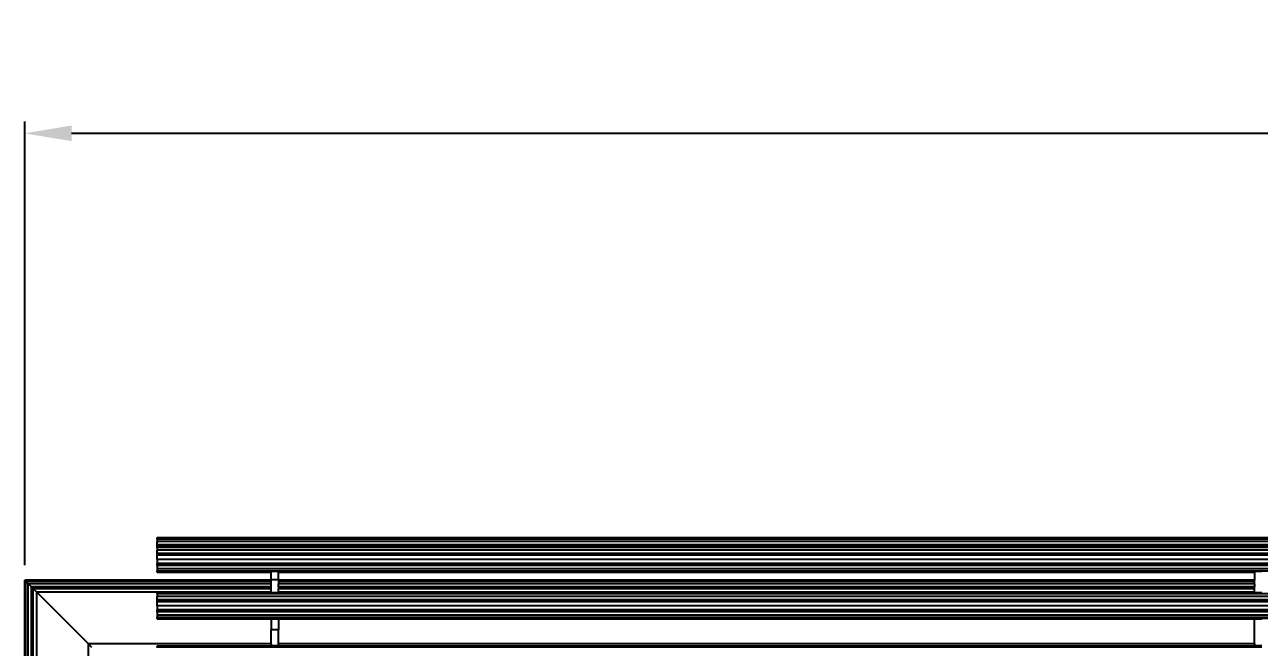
# Model space of a CAD drawing. Header units: millimetres. Extents: x 3440 to 9380, y -3644 to 556.
# Drawn here: x 4036 to 4693, y -1229 to -897 of the extents above; entities that cross this region are included whole.
import ezdxf

# ---------------------------------------------------------------- set-up
doc = ezdxf.new("R2010")
doc.units = ezdxf.units.MM
doc.header["$PDSIZE"] = -1
doc.layers.add('WYMIAR', color=96, linetype='Continuous')
doc.dimstyles.new('1-1', dxfattribs={"dimtxt": 30, "dimasz": 25, "dimexe": 6.25, "dimexo": 30, "dimgap": 20.625, "dimtad": 1, "dimdec": 1, "dimtxsty": 'Standard', "dimcen": 0, "dimclrd": 2, "dimclre": 2, "dimclrt": 2, "dimadec": 0, "dimazin": 0, "dimtfac": 1, "dimtdec": 1, "dimtmove": 0, "dimatfit": 3, "dimfxl": 1, "dimarcsym": 0})

# ---------------------------------------------------------------- blocks, each defined once
blk = doc.blocks.new('*D9')
at = {"layer": 'Defpoints', "color": 0}
for p in [(5871.34, -955.06), (5871.34, -1192.89), (4035.78, -1214.92)]:
    blk.add_point(p, dxfattribs=at)
at = {"layer": 'WYMIAR', "color": 2, "lineweight": -2}
for p, q in [((4035.78, -1184.92), (4035.78, -948.81)), ((5871.34, -1162.89), (5871.34, -948.81)), ((4060.78, -955.06), (5846.34, -955.06))]:
    blk.add_line(p, q, dxfattribs=at)
at = {"layer": 'WYMIAR', "color": 2}
for points in [[(4060.78, -950.89), (4060.78, -959.22), (4035.78, -955.06)], [(5846.34, -959.22), (5846.34, -950.89), (5871.34, -955.06)]]:
    blk.add_solid(points, dxfattribs=at)
at = {"layer": 'WYMIAR', "color": 2, "insert": (4953.56, -916.93), "char_height": 30, "attachment_point": 5}
blk.add_mtext('1835,6', dxfattribs=at)

msp = doc.modelspace()

# ---------------------------------------------------------------- linework, layer by layer
for p, q in [((4106.38, -1170.2), (5800.74, -1170.2)), ((4106.38, -1170.55), (4106.38, -1170.2)), ((5800.74, -1170.55), (4106.38, -1170.55)), ((4106.38, -1170.97), (4106.38, -1170.55)), ((5800.74, -1170.97), (4106.38, -1170.97)), ((4106.38, -1170.97), (4106.38, -1172.27)), ((5800.74, -1172.27), (4106.38, -1172.27)), ((4106.38, -1174.05), (4106.38, -1172.27)), ((4106.38, -1174.76), (4106.38, -1174.05)), ((5800.74, -1174.05), (4106.38, -1174.05)), ((4106.38, -1174.76), (5800.74, -1174.76)), ((4106.38, -1175.08), (4106.38, -1174.76)), ((4106.38, -1175.11), (4106.38, -1175.08)), ((5800.74, -1175.08), (4106.38, -1175.08)), ((5800.74, -1175.11), (4106.38, -1175.11)), ((4106.38, -1175.53), (4106.38, -1175.11)), ((5800.74, -1175.53), (4106.38, -1175.53)), ((4106.38, -1175.53), (4106.38, -1176.83)), ((5800.74, -1176.83), (4106.38, -1176.83)), ((4106.38, -1178.61), (4106.38, -1176.83)), ((4106.38, -1179.64), (4106.38, -1178.61)), ((5800.74, -1178.61), (4106.38, -1178.61)), ((5800.74, -1179.64), (4106.38, -1179.64)), ((4106.38, -1181.82), (4106.38, -1179.64)), ((5800.74, -1181.82), (4106.38, -1181.82)), ((4106.38, -1181.82), (4106.38, -1184)), ((4106.38, -1185.02), (4106.38, -1184)), ((5800.74, -1184), (4106.38, -1184)), ((5800.74, -1185.02), (4106.38, -1185.02)), ((4106.38, -1185.02), (4106.38, -1186.81)), ((5800.74, -1186.81), (4106.38, -1186.81)), ((4106.38, -1186.81), (4106.38, -1188.11)), ((4106.38, -1188.53), (4106.38, -1188.11)), ((5800.74, -1188.11), (4106.38, -1188.11)), ((4166.89, -1188.53), (4106.38, -1188.53)), ((4106.38, -1188.53), (4106.38, -1188.88)), ((4166.89, -1188.88), (4106.38, -1188.88)), ((4170.92, -1188.26), (4166.89, -1188.26)), ((4166.89, -1188.53), (4166.89, -1188.26)), ((4166.89, -1188.88), (4166.89, -1188.53)), ((4166.89, -1192.69), (4166.89, -1188.88)), ((4170.92, -1188.26), (4170.92, -1188.53)), ((4690.33, -1188.53), (4170.92, -1188.53)), ((4170.92, -1188.88), (4170.92, -1188.53)), ((4690.33, -1188.88), (4170.92, -1188.88)), ((4170.92, -1192.69), (4170.92, -1188.88)), ((4694.36, -1188.26), (4690.33, -1188.26)), ((4690.33, -1188.53), (4690.33, -1188.26)), ((4690.33, -1188.88), (4690.33, -1188.53)), ((4690.33, -1188.88), (4690.33, -1192.89)), ((4166.89, -1192.89), (4035.78, -1192.89)), ((4035.78, -1236.77), (4035.78, -1192.89)), ((4036.06, -1193.18), (4035.78, -1192.89)), ((4036.44, -1193.55), (4036.06, -1193.18)), ((4166.89, -1193.18), (4036.06, -1193.18)), ((4036.06, -1236.2), (4036.06, -1193.18)), ((4166.89, -1193.55), (4036.44, -1193.55)), ((4036.44, -1235.91), (4036.44, -1193.55)), ((4037.67, -1194.78), (4036.44, -1193.55)), ((4166.89, -1194.78), (4037.67, -1194.78)), ((4037.67, -1234.63), (4037.67, -1194.78)), ((4039.39, -1196.5), (4037.67, -1194.78)), ((4170.92, -1192.69), (4166.89, -1192.69)), ((4166.89, -1192.89), (4166.89, -1192.69)), ((4166.89, -1193.18), (4166.89, -1192.89)), ((4166.89, -1193.55), (4166.89, -1193.18)), ((4166.89, -1194.78), (4166.89, -1193.55)), ((4166.89, -1196.5), (4166.89, -1194.78)), ((4170.92, -1192.69), (4170.92, -1192.89)), ((4690.33, -1192.89), (4170.92, -1192.89)), ((4170.92, -1192.89), (4170.92, -1193.18)), ((4690.33, -1193.18), (4170.92, -1193.18)), ((4170.92, -1193.18), (4170.92, -1193.55)), ((4690.33, -1193.55), (4170.92, -1193.55)), ((4170.92, -1193.55), (4170.92, -1194.78)), ((4690.33, -1194.78), (4170.92, -1194.78)), ((4170.92, -1196.5), (4170.92, -1194.78)), ((4690.33, -1193.18), (4690.33, -1192.89)), ((4690.33, -1193.55), (4690.33, -1193.18)), ((4690.33, -1194.78), (4690.33, -1193.55)), ((4690.33, -1194.78), (4690.33, -1196.5)), ((4039.39, -1196.5), (4040.34, -1197.45)), ((4166.89, -1196.5), (4039.39, -1196.5)), ((4039.39, -1234.13), (4039.39, -1196.5)), ((4166.89, -1197.45), (4040.34, -1197.45)), ((4040.34, -1233.86), (4040.34, -1197.45)), ((4042.23, -1199.35), (4040.34, -1197.45)), ((4166.89, -1199.35), (4042.23, -1199.35)), ((4042.23, -1199.35), (4069.67, -1226.78)), ((4042.23, -1233.83), (4042.23, -1199.35)), ((4106.38, -1199.47), (4166.89, -1199.47)), ((4106.38, -1199.81), (4106.38, -1199.47)), ((4106.38, -1200.24), (4106.38, -1199.81)), ((4166.89, -1199.81), (4106.38, -1199.81)), ((5800.74, -1200.24), (4106.38, -1200.24)), ((4106.38, -1200.24), (4106.38, -1201.53)), ((5800.74, -1201.53), (4106.38, -1201.53)), ((4106.38, -1203.32), (4106.38, -1201.53)), ((4166.89, -1197.45), (4166.89, -1196.5)), ((4166.89, -1199.35), (4166.89, -1197.45)), ((4166.89, -1199.47), (4166.89, -1199.35)), ((4166.89, -1199.81), (4166.89, -1199.47)), ((4166.89, -1199.47), (4170.92, -1199.47)), ((4170.92, -1199.81), (4166.89, -1199.81)), ((4690.33, -1196.5), (4170.92, -1196.5)), ((4170.92, -1196.5), (4170.92, -1197.45)), ((4690.33, -1197.45), (4170.92, -1197.45)), ((4170.92, -1199.35), (4170.92, -1197.45)), ((4690.33, -1199.35), (4170.92, -1199.35)), ((4170.92, -1199.35), (4170.92, -1199.47)), ((4170.92, -1199.47), (4170.92, -1199.81)), ((4170.92, -1199.47), (4690.33, -1199.47)), ((4690.33, -1199.81), (4170.92, -1199.81)), ((4690.33, -1197.45), (4690.33, -1196.5)), ((4690.33, -1199.35), (4690.33, -1197.45)), ((4690.33, -1199.47), (4690.33, -1199.35)), ((4690.33, -1199.81), (4690.33, -1199.47)), ((4690.33, -1199.47), (4694.36, -1199.47)), ((4694.36, -1199.81), (4690.33, -1199.81)), ((4106.38, -1204.34), (4106.38, -1203.32)), ((5800.74, -1203.32), (4106.38, -1203.32)), ((5800.74, -1204.34), (4106.38, -1204.34)), ((4106.38, -1206.53), (4106.38, -1204.34)), ((5800.74, -1206.53), (4106.38, -1206.53)), ((4106.38, -1206.53), (4106.38, -1208.71)), ((4106.38, -1209.73), (4106.38, -1208.71)), ((5800.74, -1208.71), (4106.38, -1208.71)), ((5800.74, -1209.73), (4106.38, -1209.73)), ((4106.38, -1209.73), (4106.38, -1211.52)), ((5800.74, -1211.52), (4106.38, -1211.52)), ((4106.38, -1211.52), (4106.38, -1212.82)), ((4106.38, -1213.24), (4106.38, -1212.82)), ((5800.74, -1212.82), (4106.38, -1212.82)), ((5800.74, -1213.24), (4106.38, -1213.24)), ((4106.38, -1213.24), (4106.38, -1213.59)), ((4166.89, -1213.59), (4106.38, -1213.59)), ((4170.92, -1213.59), (4166.89, -1213.59)), ((4166.89, -1213.59), (4166.89, -1219.27)), ((4690.33, -1213.59), (4170.92, -1213.59)), ((4170.92, -1213.59), (4170.92, -1219.27)), ((4694.36, -1213.59), (4690.33, -1213.59)), ((4690.33, -1226.78), (4690.33, -1213.59)), ((4170.92, -1219.27), (4166.89, -1219.27)), ((4166.89, -1226.78), (4166.89, -1219.27)), ((4170.92, -1226.78), (4170.92, -1219.27)), ((4166.89, -1226.78), (4069.67, -1226.78)), ((4069.67, -1233.83), (4069.67, -1226.78)), ((4071.56, -1228.68), (4069.67, -1226.78)), ((4106.38, -1227.78), (4166.89, -1227.8)), ((4106.38, -1227.78), (4106.38, -1228.12)), ((4106.38, -1228.55), (4106.38, -1228.12)), ((4166.89, -1228.12), (4106.38, -1228.12)), ((4166.89, -1228.55), (4106.38, -1228.55)), ((4106.38, -1228.68), (4106.38, -1228.55)), ((4166.89, -1226.78), (4166.89, -1227.8)), ((4166.89, -1227.8), (4166.89, -1227.83)), ((4166.89, -1227.8), (4166.89, -1227.87)), ((4170.92, -1227.83), (4166.89, -1227.83)), ((4166.89, -1228.55), (4166.89, -1228.12)), ((4170.92, -1228.12), (4166.89, -1228.12)), ((4170.92, -1228.55), (4166.89, -1228.55)), ((4690.33, -1226.78), (4170.92, -1226.78)), ((4170.92, -1227.8), (4170.92, -1226.78)), ((4170.92, -1227.83), (4170.92, -1227.8)), ((4170.92, -1227.8), (4690.33, -1227.8)), ((4170.92, -1227.87), (4170.92, -1227.83)), ((4170.92, -1228.12), (4170.92, -1228.55)), ((4690.33, -1228.12), (4170.92, -1228.12)), ((4690.33, -1228.55), (4170.92, -1228.55)), ((4690.33, -1226.78), (4690.33, -1227.8)), ((4690.33, -1227.8), (4690.33, -1227.83)), ((4694.36, -1227.83), (4690.33, -1227.83)), ((4690.33, -1227.83), (4690.33, -1227.87)), ((4690.33, -1228.55), (4690.33, -1228.12)), ((4694.36, -1228.12), (4690.33, -1228.12)), ((4694.36, -1228.55), (4690.33, -1228.55))]:
    msp.add_line(p, q)

# ---------------------------------------------------------------- dimensions: what is measured, and where the dimension line sits
at = {"layer": 'WYMIAR'}
dim = msp.add_linear_dim(base=(5871.34, -955.06), p1=(4035.78, -1214.92), p2=(5871.34, -1192.89), dimstyle='1-1', dxfattribs=at)
dim.commit()
dim.dimension.update_dxf_attribs({"geometry": '*D9', "text_midpoint": (4953.56, -916.93)})

doc.saveas('drawing.dxf')
